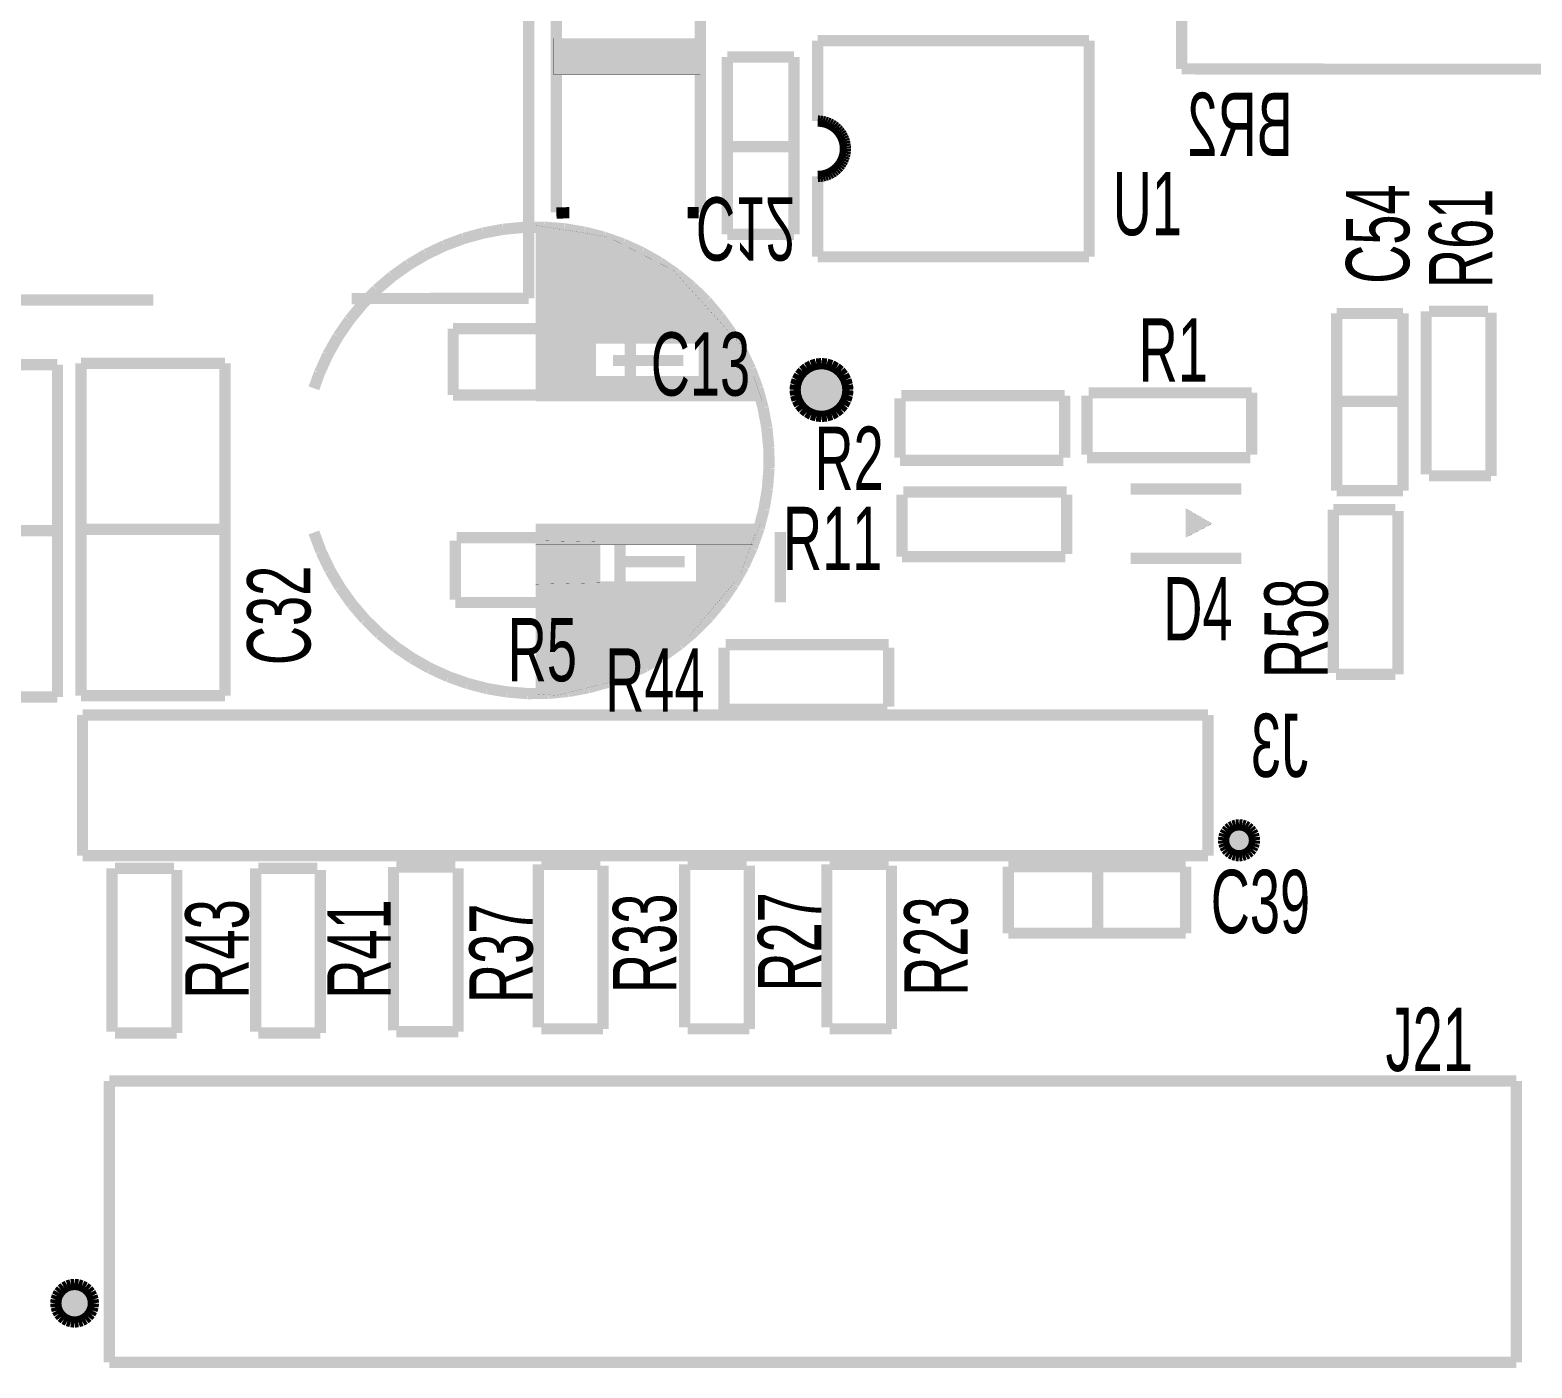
# Model space of a CAD drawing. Extents: x 0 to 105, y 0 to 80.
# Drawn here: x 36.8 to 63.91, y 36.22 to 60.37 of the extents above; entities that cross this region are included whole.
import ezdxf
from ezdxf.enums import TextEntityAlignment as Align

# ---------------------------------------------------------------- set-up
doc = ezdxf.new("R2010")
doc.units = 0
doc.layers.add('SILKSCREEN_BOTTOM', color=6, linetype='CONTINUOUS')
doc.layers.add('SILKSCREEN_TOP', color=4, linetype='CONTINUOUS')

msp = doc.modelspace()

# ---------------------------------------------------------------- linework, layer by layer
at = {"layer": 'SILKSCREEN_BOTTOM', "color": 6}
for points, const_width in [([(57.5862, 59.669), (57.5862, 79.269)], 0.2032), ([(73.7262, 59.659), (57.5862, 59.669)], 0.2), ([(44.625769, 56.609407), (44.281575, 56.480719)], 0.2032), ([(44.979868, 56.707608), (44.625769, 56.609407)], 0.2032), ([(45.341179, 56.774573), (44.979868, 56.707608)], 0.2032), ([(45.706952, 56.809793), (45.341179, 56.774573)], 0.2032), ([(46.074402, 56.813), (45.706952, 56.809793)], 0.2032), ([(45.9232, 54.7116), (45.9232, 56.8452)], 0.00127), ([(45.9232, 56.8452), (47.2186, 56.642)], 0.00127), ([(45.9232, 54.7116), (45.9232, 56.8452)], 0.00127), ([(45.9232, 56.8452), (47.2186, 56.642)], 0.00127), ([(45.9232, 54.7116), (45.9232, 56.8452)], 0.00127), ([(45.9232, 56.8452), (47.2186, 56.642)], 0.00127), ([(46.440733, 56.784169), (46.074402, 56.813)], 0.2032), ([(46.803158, 56.72352), (46.440733, 56.784169)], 0.2032), ([(47.158918, 56.631514), (46.803158, 56.72352)], 0.2032), ([(47.505305, 56.508852), (47.158918, 56.631514)], 0.2032), ([(43.949907, 56.322521), (43.633289, 56.136019)], 0.2032), ([(44.281575, 56.480719), (43.949907, 56.322521)], 0.2032), ([(47.2186, 56.642), (48.4124, 56.0324)], 0.00127), ([(47.2186, 56.642), (48.4124, 56.0324)], 0.00127), ([(47.2186, 56.642), (48.4124, 56.0324)], 0.00127), ([(47.839683, 56.356467), (47.505305, 56.508852)], 0.2032), ([(48.159507, 56.175519), (47.839683, 56.356467)], 0.2032), ([(43.633289, 56.136019), (43.334131, 55.922632)], 0.2032), ([(48.462344, 55.967385), (48.159507, 56.175519)], 0.2032), ([(43.334131, 55.922632), (43.054709, 55.683983)], 0.2032), ([(48.745889, 55.733649), (48.462344, 55.967385)], 0.2032), ([(48.4124, 56.0324), (49.6062, 54.7116)], 0.00127), ([(48.4124, 56.0324), (49.6062, 54.7116)], 0.00127), ([(48.4124, 56.0324), (49.6062, 54.7116)], 0.00127), ([(43.054709, 55.683983), (42.79715, 55.421889)], 0.2032), ([(49.007983, 55.47609), (48.745889, 55.733649)], 0.2032), ([(42.79715, 55.421889), (42.563414, 55.138344)], 0.2032), ([(49.246632, 55.196668), (49.007983, 55.47609)], 0.2032), ([(42.563414, 55.138344), (42.35528, 54.835507)], 0.2032), ([(49.460019, 54.89751), (49.246632, 55.196668)], 0.2032), ([(42.35528, 54.835507), (42.174332, 54.515683)], 0.2032), ([(48.8696, 54.0258), (48.8696, 54.8386)], 0.00127), ([(48.8696, 54.8386), (49.5046, 54.8386)], 0.00127), ([(48.8696, 54.0258), (48.8696, 54.8386)], 0.00127), ([(48.8696, 54.8386), (49.5046, 54.8386)], 0.00127), ([(48.8696, 54.0258), (48.8696, 54.8386)], 0.00127), ([(48.8696, 54.8386), (49.5046, 54.8386)], 0.00127), ([(49.646521, 54.580892), (49.460019, 54.89751)], 0.2032), ([(49.5046, 54.8386), (49.911, 54.0258)], 0.00127), ([(49.5046, 54.8386), (49.911, 54.0258)], 0.00127), ([(49.5046, 54.8386), (49.911, 54.0258)], 0.00127), ([(42.174332, 54.515683), (42.021947, 54.181305)], 0.2032), ([(45.9232, 53.6702), (45.9232, 54.7624)], 0.00127), ([(45.9232, 54.7624), (47.0154, 54.7624)], 0.00127), ([(45.9232, 53.6702), (45.9232, 54.7624)], 0.00127), ([(45.9232, 54.7624), (47.0154, 54.7624)], 0.00127), ([(45.9232, 53.6702), (45.9232, 54.7624)], 0.00127), ([(45.9232, 54.7624), (47.0154, 54.7624)], 0.00127), ([(49.6062, 54.7116), (45.9232, 54.7116)], 0.00127), ([(49.6062, 54.7116), (45.9232, 54.7116)], 0.00127), ([(49.6062, 54.7116), (45.9232, 54.7116)], 0.00127), ([(47.0154, 54.7624), (47.0154, 54.1274)], 0.00127), ([(47.0154, 54.7624), (47.0154, 53.6702)], 0.00127), ([(47.0154, 54.7624), (47.0154, 53.6702)], 0.00127), ([(48.5902, 54.4068), (47.3202, 54.4068)], 0.2032), ([(49.804719, 54.249224), (49.646521, 54.580892)], 0.2032), ([(42.021947, 54.181305), (41.921392, 53.90503)], 0.2032), ([(49.933407, 53.90503), (49.804719, 54.249224)], 0.2032), ([(47.0154, 54.1274), (49.8602, 54.1274)], 0.00127), ([(47.0154, 53.6702), (47.0154, 54.1274)], 0.00127), ([(47.0154, 54.1274), (49.8602, 54.1274)], 0.00127), ([(47.0154, 53.6702), (47.0154, 54.1274)], 0.00127), ([(47.0154, 54.1274), (49.8602, 54.1274)], 0.00127), ([(49.911, 54.0258), (48.8696, 54.0258)], 0.00127), ([(49.911, 54.0258), (48.8696, 54.0258)], 0.00127), ([(49.911, 54.0258), (48.8696, 54.0258)], 0.00127), ([(50.031608, 53.550931), (49.933407, 53.90503)], 0.2032), ([(49.8602, 54.1274), (50.0126, 53.6702)], 0.00127), ([(49.8602, 54.1274), (50.0126, 53.6702)], 0.00127), ([(49.8602, 54.1274), (50.0126, 53.6702)], 0.00127), ([(50.0126, 53.6702), (45.9232, 53.6702)], 0.00127), ([(47.0154, 53.6702), (45.9232, 53.6702)], 0.00127), ([(47.0154, 53.6702), (45.9232, 53.6702)], 0.00127), ([(50.0126, 53.6702), (47.0154, 53.6702)], 0.00127), ([(50.0126, 53.6702), (47.0154, 53.6702)], 0.00127), ([(50.098573, 53.18962), (50.031608, 53.550931)], 0.2032), ([(50.133793, 52.823847), (50.098573, 53.18962)], 0.2032), ([(50.137, 52.456397), (50.133793, 52.823847)], 0.2032), ([(50.108169, 52.090066), (50.137, 52.456397)], 0.2032), ([(50.04752, 51.727641), (50.108169, 52.090066)], 0.2032), ([(49.955514, 51.371881), (50.04752, 51.727641)], 0.2032), ([(41.921392, 51.301769), (42.05008, 50.957575)], 0.2032), ([(45.9232, 51.4604), (49.9872, 51.4604)], 0.00127), ([(45.9232, 51.0794), (45.9232, 51.4604)], 0.00127), ([(45.9232, 51.4604), (49.9872, 51.4604)], 0.00127), ([(45.9232, 51.0794), (45.9232, 51.4604)], 0.00127), ([(45.9232, 51.4604), (49.9872, 51.4604)], 0.00127), ([(45.9232, 51.0794), (45.9232, 51.4604)], 0.00127), ([(48.8188, 50.3428), (48.8188, 51.2826)], 0.00127), ([(48.8188, 51.2826), (49.8856, 51.2826)], 0.00127), ([(48.8188, 50.3428), (48.8188, 51.2826)], 0.00127), ([(48.8188, 51.2826), (49.8856, 51.2826)], 0.00127), ([(48.8188, 50.3428), (48.8188, 51.2826)], 0.00127), ([(48.8188, 51.2826), (49.8856, 51.2826)], 0.00127), ([(49.8856, 51.2826), (49.6316, 50.5714)], 0.00127), ([(49.8856, 51.2826), (49.6316, 50.5714)], 0.00127), ([(49.8856, 51.2826), (49.6316, 50.5714)], 0.00127), ([(49.832852, 51.025494), (49.955514, 51.371881)], 0.2032), ([(49.9872, 51.4604), (49.8348, 51.0794)], 0.00127), ([(49.9872, 51.4604), (49.8348, 51.0794)], 0.00127), ([(49.9872, 51.4604), (49.8348, 51.0794)], 0.00127), ([(50.3428, 50.038), (50.3428, 51.308)], 0.2032), ([(42.05008, 50.957575), (42.208278, 50.625907)], 0.2032), ([(45.9232, 50.3682), (45.9232, 51.1556)], 0.00127), ([(45.9232, 51.1556), (47.0916, 51.1302)], 0.00127), ([(45.9232, 50.3682), (45.9232, 51.1556)], 0.00127), ([(45.9232, 51.1556), (47.0916, 51.1302)], 0.00127), ([(45.9232, 50.3682), (45.9232, 51.1556)], 0.00127), ([(45.9232, 51.1556), (47.0916, 51.1302)], 0.00127), ([(49.8348, 51.0794), (45.9232, 51.0794)], 0.00127), ([(49.8348, 51.0794), (45.9232, 51.0794)], 0.00127), ([(49.8348, 51.0794), (45.9232, 51.0794)], 0.00127), ([(47.0916, 51.1302), (47.0916, 50.3936)], 0.00127), ([(47.0916, 51.1302), (47.0916, 50.3936)], 0.00127), ([(47.0916, 51.1302), (47.0916, 50.3936)], 0.00127), ([(49.680467, 50.691116), (49.832852, 51.025494)], 0.2032), ([(42.208278, 50.625907), (42.39478, 50.309289)], 0.2032), ([(48.6156, 50.7746), (47.3456, 50.7746)], 0.2032), ([(49.499519, 50.371292), (49.680467, 50.691116)], 0.2032), ([(49.291385, 50.068455), (49.499519, 50.371292)], 0.2032), ([(49.6316, 50.5714), (49.403, 50.3428)], 0.00127), ([(49.6316, 50.5714), (49.403, 50.3428)], 0.00127), ([(49.6316, 50.5714), (49.403, 50.3428)], 0.00127), ([(42.39478, 50.309289), (42.608167, 50.010131)], 0.2032), ([(45.9232, 48.387), (45.9232, 50.419)], 0.00127), ([(45.9232, 50.419), (49.53, 50.419)], 0.00127), ([(45.9232, 48.387), (45.9232, 50.419)], 0.00127), ([(45.9232, 50.419), (49.53, 50.419)], 0.00127), ([(45.9232, 48.387), (45.9232, 50.419)], 0.00127), ([(45.9232, 50.419), (49.53, 50.419)], 0.00127), ([(47.0916, 50.3936), (45.9232, 50.3682)], 0.00127), ([(47.0916, 50.3936), (45.9232, 50.3682)], 0.00127), ([(47.0916, 50.3936), (45.9232, 50.3682)], 0.00127), ([(49.53, 50.419), (48.6918, 49.4284)], 0.00127), ([(49.53, 50.419), (48.6918, 49.4284)], 0.00127), ([(49.53, 50.419), (48.6918, 49.4284)], 0.00127), ([(49.403, 50.3428), (48.8188, 50.3428)], 0.00127), ([(49.403, 50.3428), (48.8188, 50.3428)], 0.00127), ([(49.403, 50.3428), (48.8188, 50.3428)], 0.00127), ([(49.057649, 49.78491), (49.291385, 50.068455)], 0.2032), ([(42.608167, 50.010131), (42.846816, 49.730709)], 0.2032), ([(42.846816, 49.730709), (43.10891, 49.47315)], 0.2032), ([(48.520668, 49.284167), (48.80009, 49.522816)], 0.2032), ([(48.80009, 49.522816), (49.057649, 49.78491)], 0.2032), ([(43.10891, 49.47315), (43.392455, 49.239414)], 0.2032), ([(48.6918, 49.4284), (47.5488, 48.6664)], 0.00127), ([(48.6918, 49.4284), (47.5488, 48.6664)], 0.00127), ([(48.6918, 49.4284), (47.5488, 48.6664)], 0.00127), ([(48.22151, 49.07078), (48.520668, 49.284167)], 0.2032), ([(43.392455, 49.239414), (43.695292, 49.03128)], 0.2032), ([(43.695292, 49.03128), (44.015116, 48.850332)], 0.2032), ([(47.904892, 48.884278), (48.22151, 49.07078)], 0.2032), ([(44.015116, 48.850332), (44.349494, 48.697947)], 0.2032), ([(47.22903, 48.597392), (47.573224, 48.72608)], 0.2032), ([(47.573224, 48.72608), (47.904892, 48.884278)], 0.2032), ([(44.349494, 48.697947), (44.695881, 48.575285)], 0.2032), ([(44.695881, 48.575285), (45.051641, 48.483279)], 0.2032), ([(45.051641, 48.483279), (45.414066, 48.42263)], 0.2032), ([(47.5488, 48.6664), (46.3042, 48.3616)], 0.00127), ([(47.5488, 48.6664), (46.3042, 48.3616)], 0.00127), ([(47.5488, 48.6664), (46.3042, 48.3616)], 0.00127), ([(46.51362, 48.432226), (46.874931, 48.499191)], 0.2032), ([(46.874931, 48.499191), (47.22903, 48.597392)], 0.2032), ([(45.414066, 48.42263), (45.780397, 48.393799)], 0.2032), ([(45.780397, 48.393799), (46.147847, 48.397006)], 0.2032), ([(46.3042, 48.3616), (45.9232, 48.387)], 0.00127), ([(46.3042, 48.3616), (45.9232, 48.387)], 0.00127), ([(46.3042, 48.3616), (45.9232, 48.387)], 0.00127), ([(46.147847, 48.397006), (46.51362, 48.432226)], 0.2032), ([(37.7444, 48.006), (58.0644, 48.006)], 0.2032), ([(37.7444, 45.466), (37.7444, 48.006)], 0.2032), ([(58.0644, 48.006), (58.0644, 45.466)], 0.2032), ([(58.516279, 46.003531), (58.467974, 45.977712)], 0.2032), ([(58.516279, 46.003531), (58.467974, 45.977712)], 0.2032), ([(58.568692, 46.019431), (58.516279, 46.003531)], 0.2032), ([(58.568692, 46.019431), (58.516279, 46.003531)], 0.2032), ([(58.6232, 46.0248), (58.568692, 46.019431)], 0.2032), ([(58.6232, 46.0248), (58.568692, 46.019431)], 0.2032), ([(58.677708, 46.019431), (58.6232, 46.0248)], 0.2032), ([(58.677708, 46.019431), (58.6232, 46.0248)], 0.2032), ([(58.730121, 46.003531), (58.677708, 46.019431)], 0.2032), ([(58.730121, 46.003531), (58.677708, 46.019431)], 0.2032), ([(58.778426, 45.977712), (58.730121, 46.003531)], 0.2032), ([(58.778426, 45.977712), (58.730121, 46.003531)], 0.2032), ([(58.349169, 45.799908), (58.3438, 45.7454)], 0.2032), ([(58.349169, 45.799908), (58.3438, 45.7454)], 0.2032), ([(58.3438, 45.7454), (58.349169, 45.690892)], 0.2032), ([(58.3438, 45.7454), (58.349169, 45.690892)], 0.2032), ([(58.365069, 45.852321), (58.349169, 45.799908)], 0.2032), ([(58.365069, 45.852321), (58.349169, 45.799908)], 0.2032), ([(58.390888, 45.900626), (58.365069, 45.852321)], 0.2032), ([(58.390888, 45.900626), (58.365069, 45.852321)], 0.2032), ([(58.425634, 45.942966), (58.390888, 45.900626)], 0.2032), ([(58.425634, 45.942966), (58.390888, 45.900626)], 0.2032), ([(58.467974, 45.977712), (58.425634, 45.942966)], 0.2032), ([(58.467974, 45.977712), (58.425634, 45.942966)], 0.2032), ([(58.820766, 45.942966), (58.778426, 45.977712)], 0.2032), ([(58.820766, 45.942966), (58.778426, 45.977712)], 0.2032), ([(58.855512, 45.900626), (58.820766, 45.942966)], 0.2032), ([(58.855512, 45.900626), (58.820766, 45.942966)], 0.2032), ([(58.881331, 45.852321), (58.855512, 45.900626)], 0.2032), ([(58.881331, 45.852321), (58.855512, 45.900626)], 0.2032), ([(58.897231, 45.799908), (58.881331, 45.852321)], 0.2032), ([(58.897231, 45.799908), (58.881331, 45.852321)], 0.2032), ([(58.9026, 45.7454), (58.897231, 45.799908)], 0.2032), ([(58.9026, 45.7454), (58.897231, 45.799908)], 0.2032), ([(58.897231, 45.690892), (58.9026, 45.7454)], 0.2032), ([(58.897231, 45.690892), (58.9026, 45.7454)], 0.2032), ([(58.9026, 45.7454), (58.9026, 45.7454)], 0.2032), ([(58.0644, 45.466), (37.7444, 45.466)], 0.2032), ([(58.349169, 45.690892), (58.365069, 45.638479)], 0.2032), ([(58.349169, 45.690892), (58.365069, 45.638479)], 0.2032), ([(58.365069, 45.638479), (58.390888, 45.590174)], 0.2032), ([(58.365069, 45.638479), (58.390888, 45.590174)], 0.2032), ([(58.390888, 45.590174), (58.425634, 45.547834)], 0.2032), ([(58.390888, 45.590174), (58.425634, 45.547834)], 0.2032), ([(58.425634, 45.547834), (58.467974, 45.513088)], 0.2032), ([(58.425634, 45.547834), (58.467974, 45.513088)], 0.2032), ([(58.467974, 45.513088), (58.516279, 45.487269)], 0.2032), ([(58.467974, 45.513088), (58.516279, 45.487269)], 0.2032), ([(58.516279, 45.487269), (58.568692, 45.471369)], 0.2032), ([(58.516279, 45.487269), (58.568692, 45.471369)], 0.2032), ([(58.568692, 45.471369), (58.6232, 45.466)], 0.2032), ([(58.568692, 45.471369), (58.6232, 45.466)], 0.2032), ([(58.6232, 45.466), (58.677708, 45.471369)], 0.2032), ([(58.6232, 45.466), (58.677708, 45.471369)], 0.2032), ([(58.677708, 45.471369), (58.730121, 45.487269)], 0.2032), ([(58.677708, 45.471369), (58.730121, 45.487269)], 0.2032), ([(58.730121, 45.487269), (58.778426, 45.513088)], 0.2032), ([(58.730121, 45.487269), (58.778426, 45.513088)], 0.2032), ([(58.778426, 45.513088), (58.820766, 45.547834)], 0.2032), ([(58.778426, 45.513088), (58.820766, 45.547834)], 0.2032), ([(58.820766, 45.547834), (58.855512, 45.590174)], 0.2032), ([(58.820766, 45.547834), (58.855512, 45.590174)], 0.2032), ([(58.855512, 45.590174), (58.881331, 45.638479)], 0.2032), ([(58.855512, 45.590174), (58.881331, 45.638479)], 0.2032), ([(58.881331, 45.638479), (58.897231, 45.690892)], 0.2032), ([(58.881331, 45.638479), (58.897231, 45.690892)], 0.2032)]:
    msp.add_lwpolyline(points, dxfattribs=dict(at, const_width=const_width))
for points in [[(47.2186, 56.642), (45.9232, 54.7116), (45.9232, 56.8452)], [(47.2186, 56.642), (48.4124, 56.0324), (45.9232, 54.7116), (49.6062, 54.7116)], [(48.8696, 54.0258), (48.8696, 54.8386), (49.911, 54.0258), (49.5046, 54.8386)], [(47.0154, 53.6702), (45.9232, 53.6702), (47.0154, 54.7624), (45.9232, 54.7624)], [(47.0154, 53.6702), (47.0154, 54.1274), (50.0126, 53.6702), (49.8602, 54.1274)], [(45.9232, 51.4604), (49.9872, 51.4604), (45.9232, 51.0794), (49.8348, 51.0794)], [(48.8188, 50.3428), (48.8188, 51.2826), (49.6316, 50.5714), (49.8856, 51.2826)], [(45.9232, 50.3682), (45.9232, 51.1556), (47.0916, 50.3936), (47.0916, 51.1302)], [(48.8188, 50.3428), (49.6316, 50.5714), (49.403, 50.3428)], [(45.9232, 48.387), (45.9232, 50.419), (48.6918, 49.4284), (49.53, 50.419)], [(45.9232, 48.387), (48.6918, 49.4284), (46.3042, 48.3616), (47.5488, 48.6664)], [(58.9026, 45.7454), (58.390888, 45.900624), (58.349168, 45.799908), (58.365068, 45.85232)], [(58.9026, 45.7454), (58.467976, 45.977712), (58.390888, 45.900624), (58.425632, 45.942968)], [(58.9026, 45.7454), (58.568692, 46.019432), (58.467976, 45.977712), (58.51628, 46.003532)], [(58.9026, 45.7454), (58.677708, 46.019432), (58.568692, 46.019432), (58.6232, 46.0248)], [(58.9026, 45.7454), (58.778424, 45.977712), (58.677708, 46.019432), (58.73012, 46.003532)], [(58.9026, 45.7454), (58.855512, 45.900624), (58.778424, 45.977712), (58.820768, 45.942968)], [(58.9026, 45.7454), (58.897232, 45.799908), (58.855512, 45.900624), (58.881332, 45.85232)], [(58.9026, 45.7454), (58.349168, 45.799908), (58.349168, 45.690892), (58.3438, 45.7454)], [(58.9026, 45.7454), (58.349168, 45.690892), (58.390888, 45.590176), (58.365068, 45.63848)], [(58.9026, 45.7454), (58.390888, 45.590176), (58.467976, 45.513088), (58.425632, 45.547832)], [(58.9026, 45.7454), (58.467976, 45.513088), (58.568692, 45.471368), (58.51628, 45.487268)], [(58.9026, 45.7454), (58.568692, 45.471368), (58.677708, 45.471368), (58.6232, 45.466)], [(58.9026, 45.7454), (58.677708, 45.471368), (58.778424, 45.513088), (58.73012, 45.487268)], [(58.9026, 45.7454), (58.778424, 45.513088), (58.855512, 45.590176), (58.820768, 45.547832)], [(58.9026, 45.7454), (58.855512, 45.590176), (58.897232, 45.690892), (58.881332, 45.63848)], [(58.9026, 45.7454), (58.897232, 45.690892), (58.9026, 45.7454)]]:
    msp.add_solid(points, dxfattribs=at)
at = {"layer": 'SILKSCREEN_TOP', "color": 4}
for points, const_width in [([(45.7966, 55.5282), (45.7966, 65.5282)], 0.2032), ([(46.2996, 61.3994), (46.2996, 57.0794)], 0.2032), ([(48.8996, 57.0794), (48.8996, 61.3994)], 0.2032), ([(46.252773, 60.2235), (46.252765, 60.2234)], 0.00127), ([(46.252773, 60.2235), (46.252765, 60.2234)], 0.00127), ([(46.252765, 60.2234), (46.252765, 59.563)], 0.00127), ([(46.252765, 60.2234), (46.252765, 59.563)], 0.00127), ([(46.252797, 60.223597), (46.252773, 60.2235)], 0.00127), ([(46.252797, 60.223597), (46.252773, 60.2235)], 0.00127), ([(46.252835, 60.223689), (46.252797, 60.223597)], 0.00127), ([(46.252835, 60.223689), (46.252797, 60.223597)], 0.00127), ([(46.252887, 60.223774), (46.252835, 60.223689)], 0.00127), ([(46.252887, 60.223774), (46.252835, 60.223689)], 0.00127), ([(46.252951, 60.22385), (46.252887, 60.223774)], 0.00127), ([(46.252951, 60.22385), (46.252887, 60.223774)], 0.00127), ([(46.253027, 60.223914), (46.252951, 60.22385)], 0.00127), ([(46.253027, 60.223914), (46.252951, 60.22385)], 0.00127), ([(46.253112, 60.223966), (46.253027, 60.223914)], 0.00127), ([(46.253112, 60.223966), (46.253027, 60.223914)], 0.00127), ([(46.253204, 60.224004), (46.253112, 60.223966)], 0.00127), ([(46.253204, 60.224004), (46.253112, 60.223966)], 0.00127), ([(46.253301, 60.224028), (46.253204, 60.224004)], 0.00127), ([(46.253301, 60.224028), (46.253204, 60.224004)], 0.00127), ([(46.2534, 60.224035), (46.253301, 60.224028)], 0.00127), ([(46.2534, 60.224035), (46.253301, 60.224028)], 0.00127), ([(48.895, 60.224035), (46.2534, 60.224035)], 0.00127), ([(48.895, 60.224035), (46.2534, 60.224035)], 0.00127), ([(48.895099, 60.224027), (48.895, 60.224035)], 0.00127), ([(48.895099, 60.224027), (48.895, 60.224035)], 0.00127), ([(48.895196, 60.224003), (48.895099, 60.224027)], 0.00127), ([(48.895196, 60.224003), (48.895099, 60.224027)], 0.00127), ([(48.895288, 60.223965), (48.895196, 60.224003)], 0.00127), ([(48.895288, 60.223965), (48.895196, 60.224003)], 0.00127), ([(48.895373, 60.223913), (48.895288, 60.223965)], 0.00127), ([(48.895373, 60.223913), (48.895288, 60.223965)], 0.00127), ([(48.895449, 60.223849), (48.895373, 60.223913)], 0.00127), ([(48.895449, 60.223849), (48.895373, 60.223913)], 0.00127), ([(48.895513, 60.223773), (48.895449, 60.223849)], 0.00127), ([(48.895513, 60.223773), (48.895449, 60.223849)], 0.00127), ([(48.895565, 60.223688), (48.895513, 60.223773)], 0.00127), ([(48.895565, 60.223688), (48.895513, 60.223773)], 0.00127), ([(48.895603, 60.223596), (48.895565, 60.223688)], 0.00127), ([(48.895603, 60.223596), (48.895565, 60.223688)], 0.00127), ([(48.895627, 60.223499), (48.895603, 60.223596)], 0.00127), ([(48.895627, 60.223499), (48.895603, 60.223596)], 0.00127), ([(48.895635, 60.2234), (48.895627, 60.223499)], 0.00127), ([(48.895635, 60.2234), (48.895627, 60.223499)], 0.00127), ([(48.895635, 59.563), (48.895635, 60.2234)], 0.00127), ([(48.895635, 59.563), (48.895635, 60.2234)], 0.00127), ([(55.917, 60.1782), (51.017, 60.1782)], 0.2032), ([(51.017, 60.1782), (51.017, 58.7282)], 0.2032), ([(55.917, 56.2782), (55.917, 60.1782)], 0.2032), ([(49.3872, 59.8828), (49.3872, 56.6828)], 0.2032), ([(50.5872, 59.8828), (49.3872, 59.8828)], 0.2032), ([(50.5872, 56.6828), (50.5872, 59.8828)], 0.2032), ([(46.252765, 59.563), (46.252773, 59.562901)], 0.00127), ([(46.252765, 59.563), (46.252773, 59.562901)], 0.00127), ([(46.252773, 59.562901), (46.252797, 59.562804)], 0.00127), ([(46.252773, 59.562901), (46.252797, 59.562804)], 0.00127), ([(46.252797, 59.562804), (46.252835, 59.562712)], 0.00127), ([(46.252797, 59.562804), (46.252835, 59.562712)], 0.00127), ([(46.252835, 59.562712), (46.252887, 59.562627)], 0.00127), ([(46.252835, 59.562712), (46.252887, 59.562627)], 0.00127), ([(46.252887, 59.562627), (46.252951, 59.562551)], 0.00127), ([(46.252887, 59.562627), (46.252951, 59.562551)], 0.00127), ([(46.252951, 59.562551), (46.253027, 59.562487)], 0.00127), ([(46.252951, 59.562551), (46.253027, 59.562487)], 0.00127), ([(46.253027, 59.562487), (46.253112, 59.562435)], 0.00127), ([(46.253027, 59.562487), (46.253112, 59.562435)], 0.00127), ([(46.253112, 59.562435), (46.253204, 59.562397)], 0.00127), ([(46.253112, 59.562435), (46.253204, 59.562397)], 0.00127), ([(46.253204, 59.562397), (46.253301, 59.562373)], 0.00127), ([(46.253204, 59.562397), (46.253301, 59.562373)], 0.00127), ([(46.253301, 59.562373), (46.2534, 59.562365)], 0.00127), ([(46.253301, 59.562373), (46.2534, 59.562365)], 0.00127), ([(46.2534, 59.562365), (48.895, 59.562365)], 0.00127), ([(46.2534, 59.562365), (48.895, 59.562365)], 0.00127), ([(48.895, 59.562365), (48.895099, 59.562372)], 0.00127), ([(48.895, 59.562365), (48.895099, 59.562372)], 0.00127), ([(48.895099, 59.562372), (48.895196, 59.562396)], 0.00127), ([(48.895099, 59.562372), (48.895196, 59.562396)], 0.00127), ([(48.895196, 59.562396), (48.895288, 59.562434)], 0.00127), ([(48.895196, 59.562396), (48.895288, 59.562434)], 0.00127), ([(48.895288, 59.562434), (48.895373, 59.562486)], 0.00127), ([(48.895288, 59.562434), (48.895373, 59.562486)], 0.00127), ([(48.895373, 59.562486), (48.895449, 59.56255)], 0.00127), ([(48.895373, 59.562486), (48.895449, 59.56255)], 0.00127), ([(48.895449, 59.56255), (48.895513, 59.562626)], 0.00127), ([(48.895449, 59.56255), (48.895513, 59.562626)], 0.00127), ([(48.895513, 59.562626), (48.895565, 59.562711)], 0.00127), ([(48.895513, 59.562626), (48.895565, 59.562711)], 0.00127), ([(48.895565, 59.562711), (48.895603, 59.562803)], 0.00127), ([(48.895565, 59.562711), (48.895603, 59.562803)], 0.00127), ([(48.895603, 59.562803), (48.895627, 59.5629)], 0.00127), ([(48.895603, 59.562803), (48.895627, 59.5629)], 0.00127), ([(48.895627, 59.5629), (48.895635, 59.563)], 0.00127), ([(48.895627, 59.5629), (48.895635, 59.563)], 0.00127), ([(51.060577, 58.726297), (51.017, 58.7282)], 0.2032), ([(51.017, 58.7282), (51.017, 58.7282)], 0.2032), ([(51.103824, 58.720603), (51.060577, 58.726297)], 0.2032), ([(51.146409, 58.711162), (51.103824, 58.720603)], 0.2032), ([(51.18801, 58.698046), (51.146409, 58.711162)], 0.2032), ([(51.228309, 58.681353), (51.18801, 58.698046)], 0.2032), ([(51.267, 58.661212), (51.228309, 58.681353)], 0.2032), ([(51.303788, 58.637776), (51.267, 58.661212)], 0.2032), ([(51.338393, 58.611222), (51.303788, 58.637776)], 0.2032), ([(51.370553, 58.581753), (51.338393, 58.611222)], 0.2032), ([(51.400022, 58.549593), (51.370553, 58.581753)], 0.2032), ([(51.426576, 58.514988), (51.400022, 58.549593)], 0.2032), ([(51.450012, 58.4782), (51.426576, 58.514988)], 0.2032), ([(51.470153, 58.439509), (51.450012, 58.4782)], 0.2032), ([(50.5714, 58.2676), (49.403, 58.2676)], 0.2032), ([(51.486846, 58.39921), (51.470153, 58.439509)], 0.2032), ([(51.499962, 58.357609), (51.486846, 58.39921)], 0.2032), ([(51.509403, 58.315024), (51.499962, 58.357609)], 0.2032), ([(51.515097, 58.271777), (51.509403, 58.315024)], 0.2032), ([(51.517, 58.2282), (51.515097, 58.271777)], 0.2032), ([(51.515097, 58.184622), (51.517, 58.2282)], 0.2032), ([(51.400022, 57.906806), (51.426576, 57.941411)], 0.2032), ([(51.426576, 57.941411), (51.450012, 57.9782)], 0.2032), ([(51.450012, 57.9782), (51.470153, 58.01689)], 0.2032), ([(51.470153, 58.01689), (51.486846, 58.057189)], 0.2032), ([(51.486846, 58.057189), (51.499962, 58.09879)], 0.2032), ([(51.499962, 58.09879), (51.509403, 58.141375)], 0.2032), ([(51.509403, 58.141375), (51.515097, 58.184622)], 0.2032), ([(51.017, 57.7282), (51.060577, 57.730102)], 0.2032), ([(51.017, 57.7282), (51.017, 56.2782)], 0.2032), ([(51.060577, 57.730102), (51.103824, 57.735796)], 0.2032), ([(51.103824, 57.735796), (51.146409, 57.745237)], 0.2032), ([(51.146409, 57.745237), (51.18801, 57.758353)], 0.2032), ([(51.18801, 57.758353), (51.228309, 57.775046)], 0.2032), ([(51.228309, 57.775046), (51.267, 57.795187)], 0.2032), ([(51.267, 57.795187), (51.303788, 57.818623)], 0.2032), ([(51.303788, 57.818623), (51.338393, 57.845177)], 0.2032), ([(51.338393, 57.845177), (51.370553, 57.874646)], 0.2032), ([(51.370553, 57.874646), (51.400022, 57.906806)], 0.2032), ([(46.2996, 57.0682), (46.5328, 57.0738)], 0.2032), ([(48.6664, 57.0738), (48.8696, 57.0738)], 0.2032), ([(49.3872, 56.6828), (50.5872, 56.6828)], 0.2032), ([(51.017, 56.2782), (55.917, 56.2782)], 0.2032), ([(35.8304, 55.4952), (39.0228, 55.499)], 0.2032), ([(42.6042, 55.5244), (45.7966, 55.5282)], 0.2032), ([(60.3854, 55.255), (60.3854, 52.055)], 0.2032), ([(61.5854, 55.255), (60.3854, 55.255)], 0.2032), ([(61.5854, 52.055), (61.5854, 55.255)], 0.2032), ([(62.0014, 55.2958), (62.0014, 52.3494)], 0.2032), ([(63.119, 55.2958), (62.0522, 55.2958)], 0.2032), ([(63.1698, 52.324), (63.1698, 55.2704)], 0.2032), ([(47.635, 54.9814), (44.435, 54.9814)], 0.2032), ([(44.435, 54.9814), (44.435, 53.7814)], 0.2032), ([(46.0502, 54.9656), (46.0502, 53.7972)], 0.2032), ([(47.635, 53.7814), (47.635, 54.9814)], 0.2032), ([(37.2918, 54.3308), (34.6918, 54.3308)], 0.2032), ([(37.2918, 48.3308), (37.2918, 54.3308)], 0.2032), ([(40.3144, 54.3562), (37.7144, 54.3562)], 0.2032), ([(37.7144, 54.3562), (37.7144, 48.3562)], 0.2032), ([(40.3144, 48.3562), (40.3144, 54.3562)], 0.2032), ([(50.689122, 54.138184), (50.64508, 54.055786)], 0.2032), ([(50.689122, 54.138184), (50.64508, 54.055786)], 0.2032), ([(50.748393, 54.210407), (50.689122, 54.138184)], 0.2032), ([(50.748393, 54.210407), (50.689122, 54.138184)], 0.2032), ([(50.820616, 54.269678), (50.748393, 54.210407)], 0.2032), ([(50.820616, 54.269678), (50.748393, 54.210407)], 0.2032), ([(50.903014, 54.31372), (50.820616, 54.269678)], 0.2032), ([(50.903014, 54.31372), (50.820616, 54.269678)], 0.2032), ([(50.99242, 54.340842), (50.903014, 54.31372)], 0.2032), ([(50.99242, 54.340842), (50.903014, 54.31372)], 0.2032), ([(51.0854, 54.35), (50.99242, 54.340842)], 0.2032), ([(51.0854, 54.35), (50.99242, 54.340842)], 0.2032), ([(51.17838, 54.340842), (51.0854, 54.35)], 0.2032), ([(51.17838, 54.340842), (51.0854, 54.35)], 0.2032), ([(51.267786, 54.31372), (51.17838, 54.340842)], 0.2032), ([(51.267786, 54.31372), (51.17838, 54.340842)], 0.2032), ([(51.350184, 54.269678), (51.267786, 54.31372)], 0.2032), ([(51.350184, 54.269678), (51.267786, 54.31372)], 0.2032), ([(51.422407, 54.210407), (51.350184, 54.269678)], 0.2032), ([(51.422407, 54.210407), (51.350184, 54.269678)], 0.2032), ([(51.481678, 54.138184), (51.422407, 54.210407)], 0.2032), ([(51.481678, 54.138184), (51.422407, 54.210407)], 0.2032), ([(51.52572, 54.055786), (51.481678, 54.138184)], 0.2032), ([(51.52572, 54.055786), (51.481678, 54.138184)], 0.2032), ([(50.617958, 53.96638), (50.6088, 53.8734)], 0.2032), ([(50.617958, 53.96638), (50.6088, 53.8734)], 0.2032), ([(50.6088, 53.8734), (50.617958, 53.78042)], 0.2032), ([(50.6088, 53.8734), (50.617958, 53.78042)], 0.2032), ([(50.64508, 54.055786), (50.617958, 53.96638)], 0.2032), ([(50.64508, 54.055786), (50.617958, 53.96638)], 0.2032), ([(51.552842, 53.96638), (51.52572, 54.055786)], 0.2032), ([(51.552842, 53.96638), (51.52572, 54.055786)], 0.2032), ([(51.562, 53.8734), (51.552842, 53.96638)], 0.2032), ([(51.562, 53.8734), (51.552842, 53.96638)], 0.2032), ([(51.552842, 53.78042), (51.562, 53.8734)], 0.2032), ([(51.552842, 53.78042), (51.562, 53.8734)], 0.2032), ([(51.562, 53.8734), (51.562, 53.8734)], 0.2032), ([(44.435, 53.7814), (47.635, 53.7814)], 0.2032), ([(50.617958, 53.78042), (50.64508, 53.691014)], 0.2032), ([(50.617958, 53.78042), (50.64508, 53.691014)], 0.2032), ([(50.64508, 53.691014), (50.689122, 53.608616)], 0.2032), ([(50.64508, 53.691014), (50.689122, 53.608616)], 0.2032), ([(50.689122, 53.608616), (50.748393, 53.536393)], 0.2032), ([(50.689122, 53.608616), (50.748393, 53.536393)], 0.2032), ([(51.422407, 53.536393), (51.481678, 53.608616)], 0.2032), ([(51.422407, 53.536393), (51.481678, 53.608616)], 0.2032), ([(51.481678, 53.608616), (51.52572, 53.691014)], 0.2032), ([(51.481678, 53.608616), (51.52572, 53.691014)], 0.2032), ([(51.52572, 53.691014), (51.552842, 53.78042)], 0.2032), ([(51.52572, 53.691014), (51.552842, 53.78042)], 0.2032), ([(52.5018, 53.721), (52.5018, 52.6542)], 0.2032), ([(55.4736, 53.7718), (52.5272, 53.7718)], 0.2032), ([(55.4736, 52.6542), (55.4736, 53.7718)], 0.2032), ([(55.88, 53.7718), (55.88, 52.705)], 0.2032), ([(58.8518, 53.8226), (55.9054, 53.8226)], 0.2032), ([(58.8518, 52.705), (58.8518, 53.8226)], 0.2032), ([(60.4012, 53.6702), (61.5696, 53.6702)], 0.2032), ([(50.748393, 53.536393), (50.820616, 53.477122)], 0.2032), ([(50.748393, 53.536393), (50.820616, 53.477122)], 0.2032), ([(50.820616, 53.477122), (50.903014, 53.43308)], 0.2032), ([(50.820616, 53.477122), (50.903014, 53.43308)], 0.2032), ([(50.903014, 53.43308), (50.99242, 53.405958)], 0.2032), ([(50.903014, 53.43308), (50.99242, 53.405958)], 0.2032), ([(50.99242, 53.405958), (51.0854, 53.3968)], 0.2032), ([(50.99242, 53.405958), (51.0854, 53.3968)], 0.2032), ([(51.0854, 53.3968), (51.17838, 53.405958)], 0.2032), ([(51.0854, 53.3968), (51.17838, 53.405958)], 0.2032), ([(51.17838, 53.405958), (51.267786, 53.43308)], 0.2032), ([(51.17838, 53.405958), (51.267786, 53.43308)], 0.2032), ([(51.267786, 53.43308), (51.350184, 53.477122)], 0.2032), ([(51.267786, 53.43308), (51.350184, 53.477122)], 0.2032), ([(51.350184, 53.477122), (51.422407, 53.536393)], 0.2032), ([(51.350184, 53.477122), (51.422407, 53.536393)], 0.2032), ([(52.5018, 52.6034), (55.4482, 52.6034)], 0.2032), ([(55.88, 52.6542), (58.8264, 52.6542)], 0.2032), ([(62.0522, 52.324), (63.1698, 52.324)], 0.2032), ([(52.5382, 51.9828), (52.5382, 50.8652)], 0.2032), ([(55.51, 52.0336), (52.5636, 52.0336)], 0.2032), ([(55.51, 50.916), (55.51, 51.9828)], 0.2032), ([(58.6646, 52.0854), (56.6646, 52.0854)], 0.2032), ([(60.3854, 52.055), (61.5854, 52.055)], 0.2032), ([(60.325, 51.7144), (60.325, 48.768)], 0.2032), ([(61.4426, 51.7144), (60.325, 51.7144)], 0.2032), ([(61.4934, 48.7426), (61.4934, 51.689)], 0.2032), ([(57.658, 51.7398), (58.1406, 51.4604)], 0.001), ([(57.658, 51.2064), (57.658, 51.7398)], 0.001), ([(57.658, 51.7398), (58.1406, 51.4604)], 0.001), ([(57.658, 51.2064), (57.658, 51.7398)], 0.001), ([(57.658, 51.7398), (58.1406, 51.4604)], 0.001), ([(57.658, 51.2064), (57.658, 51.7398)], 0.001), ([(34.7726, 51.3334), (37.2872, 51.3334)], 0.2032), ([(37.7952, 51.3588), (40.3098, 51.3588)], 0.2032), ([(44.4754, 51.1556), (44.4754, 50.0888)], 0.2032), ([(47.4472, 51.2064), (44.5008, 51.2064)], 0.2032), ([(47.4472, 50.0888), (47.4472, 51.2064)], 0.2032), ([(58.1406, 51.4604), (57.658, 51.2064)], 0.001), ([(58.1406, 51.4604), (57.658, 51.2064)], 0.001), ([(58.1406, 51.4604), (57.658, 51.2064)], 0.001), ([(52.5382, 50.8652), (55.4846, 50.8652)], 0.2032), ([(56.6646, 50.8354), (58.6646, 50.8354)], 0.2032), ([(44.4754, 50.038), (47.4218, 50.038)], 0.2032), ([(52.2986, 49.276), (49.3522, 49.276)], 0.2032), ([(49.3268, 49.2252), (49.3268, 48.1076)], 0.2032), ([(52.2986, 48.1584), (52.2986, 49.2252)], 0.2032), ([(60.3758, 48.7426), (61.4426, 48.7426)], 0.2032), ([(34.6918, 48.3308), (37.2918, 48.3308)], 0.2032), ([(37.7144, 48.3562), (40.3144, 48.3562)], 0.2032), ([(49.3268, 48.1076), (52.2732, 48.1076)], 0.2032), ([(38.2778, 45.2374), (38.2778, 42.291)], 0.2032), ([(39.3954, 45.2374), (38.3286, 45.2374)], 0.2032), ([(39.4462, 42.2656), (39.4462, 45.212)], 0.2032), ([(40.8686, 45.2374), (40.8686, 42.291)], 0.2032), ([(41.9862, 45.2374), (40.9194, 45.2374)], 0.2032), ([(42.037, 42.2656), (42.037, 45.212)], 0.2032), ([(43.3578, 45.2628), (43.3578, 42.3164)], 0.2032), ([(44.4754, 45.2628), (43.4086, 45.2628)], 0.2032), ([(44.5262, 42.291), (44.5262, 45.2374)], 0.2032), ([(45.974, 45.3136), (45.974, 42.3672)], 0.2032), ([(47.0916, 45.3136), (46.0248, 45.3136)], 0.2032), ([(47.1424, 42.3418), (47.1424, 45.2882)], 0.2032), ([(48.6156, 45.3136), (48.6156, 42.3672)], 0.2032), ([(49.7332, 45.3136), (48.6664, 45.3136)], 0.2032), ([(49.784, 42.3418), (49.784, 45.2882)], 0.2032), ([(51.181, 45.3136), (51.181, 42.3672)], 0.2032), ([(52.2986, 45.3136), (51.2318, 45.3136)], 0.2032), ([(52.3494, 42.3418), (52.3494, 45.2882)], 0.2032), ([(57.6578, 45.2684), (54.4578, 45.2684)], 0.2032), ([(54.4578, 45.2684), (54.4578, 44.0684)], 0.2032), ([(56.073, 45.2526), (56.073, 44.0842)], 0.2032), ([(57.6578, 44.0684), (57.6578, 45.2684)], 0.2032), ([(54.4578, 44.0684), (57.6578, 44.0684)], 0.2032), ([(38.3286, 42.2656), (39.4462, 42.2656)], 0.2032), ([(40.9194, 42.2656), (42.037, 42.2656)], 0.2032), ([(43.4086, 42.291), (44.5262, 42.291)], 0.2032), ([(46.0248, 42.3418), (47.1424, 42.3418)], 0.2032), ([(48.6664, 42.3418), (49.784, 42.3418)], 0.2032), ([(51.2318, 42.3418), (52.3494, 42.3418)], 0.2032), ([(63.627, 41.402), (38.227, 41.402)], 0.2032), ([(38.227, 41.402), (38.227, 36.322)], 0.2032), ([(63.627, 36.322), (63.627, 41.402)], 0.2032), ([(37.361267, 37.628933), (37.319033, 37.577471)], 0.2032), ([(37.361267, 37.628933), (37.319033, 37.577471)], 0.2032), ([(37.412729, 37.671167), (37.361267, 37.628933)], 0.2032), ([(37.412729, 37.671167), (37.361267, 37.628933)], 0.2032), ([(37.471441, 37.702549), (37.412729, 37.671167)], 0.2032), ([(37.471441, 37.702549), (37.412729, 37.671167)], 0.2032), ([(37.535148, 37.721874), (37.471441, 37.702549)], 0.2032), ([(37.535148, 37.721874), (37.471441, 37.702549)], 0.2032), ([(37.6014, 37.7284), (37.535148, 37.721874)], 0.2032), ([(37.6014, 37.7284), (37.535148, 37.721874)], 0.2032), ([(37.667652, 37.721874), (37.6014, 37.7284)], 0.2032), ([(37.667652, 37.721874), (37.6014, 37.7284)], 0.2032), ([(37.731359, 37.702549), (37.667652, 37.721874)], 0.2032), ([(37.731359, 37.702549), (37.667652, 37.721874)], 0.2032), ([(37.790071, 37.671167), (37.731359, 37.702549)], 0.2032), ([(37.790071, 37.671167), (37.731359, 37.702549)], 0.2032), ([(37.841533, 37.628933), (37.790071, 37.671167)], 0.2032), ([(37.841533, 37.628933), (37.790071, 37.671167)], 0.2032), ([(37.883767, 37.577471), (37.841533, 37.628933)], 0.2032), ([(37.883767, 37.577471), (37.841533, 37.628933)], 0.2032), ([(37.268326, 37.455052), (37.2618, 37.3888)], 0.2032), ([(37.268326, 37.455052), (37.2618, 37.3888)], 0.2032), ([(37.2618, 37.3888), (37.268326, 37.322548)], 0.2032), ([(37.2618, 37.3888), (37.268326, 37.322548)], 0.2032), ([(37.287651, 37.518759), (37.268326, 37.455052)], 0.2032), ([(37.287651, 37.518759), (37.268326, 37.455052)], 0.2032), ([(37.268326, 37.322548), (37.287651, 37.258841)], 0.2032), ([(37.268326, 37.322548), (37.287651, 37.258841)], 0.2032), ([(37.319033, 37.577471), (37.287651, 37.518759)], 0.2032), ([(37.319033, 37.577471), (37.287651, 37.518759)], 0.2032), ([(37.915149, 37.518759), (37.883767, 37.577471)], 0.2032), ([(37.915149, 37.518759), (37.883767, 37.577471)], 0.2032), ([(37.934474, 37.455052), (37.915149, 37.518759)], 0.2032), ([(37.934474, 37.455052), (37.915149, 37.518759)], 0.2032), ([(37.915149, 37.258841), (37.934474, 37.322548)], 0.2032), ([(37.915149, 37.258841), (37.934474, 37.322548)], 0.2032), ([(37.941, 37.3888), (37.934474, 37.455052)], 0.2032), ([(37.941, 37.3888), (37.934474, 37.455052)], 0.2032), ([(37.934474, 37.322548), (37.941, 37.3888)], 0.2032), ([(37.934474, 37.322548), (37.941, 37.3888)], 0.2032), ([(37.941, 37.3888), (37.941, 37.3888)], 0.2032), ([(37.287651, 37.258841), (37.319033, 37.200129)], 0.2032), ([(37.287651, 37.258841), (37.319033, 37.200129)], 0.2032), ([(37.319033, 37.200129), (37.361267, 37.148667)], 0.2032), ([(37.319033, 37.200129), (37.361267, 37.148667)], 0.2032), ([(37.361267, 37.148667), (37.412729, 37.106433)], 0.2032), ([(37.361267, 37.148667), (37.412729, 37.106433)], 0.2032), ([(37.412729, 37.106433), (37.471441, 37.075051)], 0.2032), ([(37.412729, 37.106433), (37.471441, 37.075051)], 0.2032), ([(37.471441, 37.075051), (37.535148, 37.055726)], 0.2032), ([(37.471441, 37.075051), (37.535148, 37.055726)], 0.2032), ([(37.535148, 37.055726), (37.6014, 37.0492)], 0.2032), ([(37.535148, 37.055726), (37.6014, 37.0492)], 0.2032), ([(37.6014, 37.0492), (37.667652, 37.055726)], 0.2032), ([(37.6014, 37.0492), (37.667652, 37.055726)], 0.2032), ([(37.667652, 37.055726), (37.731359, 37.075051)], 0.2032), ([(37.667652, 37.055726), (37.731359, 37.075051)], 0.2032), ([(37.731359, 37.075051), (37.790071, 37.106433)], 0.2032), ([(37.731359, 37.075051), (37.790071, 37.106433)], 0.2032), ([(37.790071, 37.106433), (37.841533, 37.148667)], 0.2032), ([(37.790071, 37.106433), (37.841533, 37.148667)], 0.2032), ([(37.841533, 37.148667), (37.883767, 37.200129)], 0.2032), ([(37.841533, 37.148667), (37.883767, 37.200129)], 0.2032), ([(37.883767, 37.200129), (37.915149, 37.258841)], 0.2032), ([(37.883767, 37.200129), (37.915149, 37.258841)], 0.2032), ([(38.227, 36.322), (63.627, 36.322)], 0.2032)]:
    msp.add_lwpolyline(points, dxfattribs=dict(at, const_width=const_width))
for points in [[(48.895, 59.562364), (46.252772, 60.2235), (46.252764, 59.563), (46.252764, 60.2234)], [(48.895, 59.562364), (46.252836, 60.223688), (46.252772, 60.2235), (46.252796, 60.223596)], [(48.895, 59.562364), (46.252952, 60.223848), (46.252836, 60.223688), (46.252888, 60.223776)], [(48.895, 59.562364), (46.253112, 60.223968), (46.252952, 60.223848), (46.253028, 60.223912)], [(48.895, 59.562364), (46.2533, 60.224028), (46.253112, 60.223968), (46.253204, 60.224004)], [(48.895, 59.562364), (48.895, 60.224036), (46.2533, 60.224028), (46.2534, 60.224036)], [(48.895, 59.562364), (48.895196, 60.224004), (48.895, 60.224036), (48.8951, 60.224028)], [(48.895, 59.562364), (48.895372, 60.223912), (48.895196, 60.224004), (48.895288, 60.223964)], [(48.895, 59.562364), (48.895512, 60.223772), (48.895372, 60.223912), (48.895448, 60.223848)], [(48.895, 59.562364), (48.895604, 60.223596), (48.895512, 60.223772), (48.895564, 60.223688)], [(48.895, 59.562364), (48.895636, 60.2234), (48.895604, 60.223596), (48.895628, 60.2235)], [(48.895, 59.562364), (48.895628, 59.5629), (48.895636, 60.2234), (48.895636, 59.563)], [(48.895, 59.562364), (46.252764, 59.563), (46.252796, 59.562804), (46.252772, 59.5629)], [(48.895, 59.562364), (46.252796, 59.562804), (46.252888, 59.562628), (46.252836, 59.562712)], [(48.895, 59.562364), (46.252888, 59.562628), (46.253028, 59.562488), (46.252952, 59.562552)], [(48.895, 59.562364), (46.253028, 59.562488), (46.253204, 59.562396), (46.253112, 59.562436)], [(48.895, 59.562364), (46.253204, 59.562396), (46.2534, 59.562364), (46.2533, 59.562372)], [(48.895, 59.562364), (48.895564, 59.562712), (48.895628, 59.5629), (48.895604, 59.562804)], [(48.895, 59.562364), (48.895448, 59.562552), (48.895564, 59.562712), (48.895512, 59.562624)], [(48.895, 59.562364), (48.895288, 59.562432), (48.895448, 59.562552), (48.895372, 59.562488)], [(48.895, 59.562364), (48.8951, 59.562372), (48.895288, 59.562432), (48.895196, 59.562396)], [(51.562, 53.8734), (50.820616, 54.26968), (50.68912, 54.138184), (50.748392, 54.210408)], [(51.562, 53.8734), (50.99242, 54.34084), (50.820616, 54.26968), (50.903016, 54.31372)], [(51.562, 53.8734), (51.17838, 54.34084), (50.99242, 54.34084), (51.0854, 54.35)], [(51.562, 53.8734), (51.350184, 54.26968), (51.17838, 54.34084), (51.267784, 54.31372)], [(51.562, 53.8734), (51.48168, 54.138184), (51.350184, 54.26968), (51.422408, 54.210408)], [(51.562, 53.8734), (50.61796, 53.96638), (50.61796, 53.78042), (50.6088, 53.8734)], [(51.562, 53.8734), (50.68912, 54.138184), (50.61796, 53.96638), (50.64508, 54.055784)], [(51.562, 53.8734), (51.55284, 53.96638), (51.48168, 54.138184), (51.52572, 54.055784)], [(51.562, 53.8734), (50.61796, 53.78042), (50.68912, 53.608616), (50.64508, 53.691016)], [(51.562, 53.8734), (50.68912, 53.608616), (50.820616, 53.47712), (50.748392, 53.536392)], [(51.562, 53.8734), (50.820616, 53.47712), (50.99242, 53.40596), (50.903016, 53.43308)], [(51.562, 53.8734), (50.99242, 53.40596), (51.17838, 53.40596), (51.0854, 53.3968)], [(51.562, 53.8734), (51.17838, 53.40596), (51.350184, 53.47712), (51.267784, 53.43308)], [(51.562, 53.8734), (51.350184, 53.47712), (51.48168, 53.608616), (51.422408, 53.536392)], [(51.562, 53.8734), (51.48168, 53.608616), (51.55284, 53.78042), (51.52572, 53.691016)], [(51.562, 53.8734), (51.55284, 53.78042), (51.562, 53.8734)], [(57.658, 51.7398), (58.1406, 51.4604), (57.658, 51.2064)], [(37.941, 37.3888), (37.535148, 37.721872), (37.412728, 37.671168), (37.47144, 37.702548)], [(37.941, 37.3888), (37.667652, 37.721872), (37.535148, 37.721872), (37.6014, 37.7284)], [(37.941, 37.3888), (37.790072, 37.671168), (37.667652, 37.721872), (37.73136, 37.702548)], [(37.941, 37.3888), (37.268328, 37.455052), (37.268328, 37.322548), (37.2618, 37.3888)], [(37.941, 37.3888), (37.319032, 37.577472), (37.268328, 37.455052), (37.287652, 37.51876)], [(37.941, 37.3888), (37.412728, 37.671168), (37.319032, 37.577472), (37.361268, 37.628932)], [(37.941, 37.3888), (37.883768, 37.577472), (37.790072, 37.671168), (37.841532, 37.628932)], [(37.941, 37.3888), (37.934472, 37.455052), (37.883768, 37.577472), (37.915148, 37.51876)], [(37.941, 37.3888), (37.268328, 37.322548), (37.319032, 37.200128), (37.287652, 37.25884)], [(37.941, 37.3888), (37.319032, 37.200128), (37.412728, 37.106432), (37.361268, 37.148668)], [(37.941, 37.3888), (37.412728, 37.106432), (37.535148, 37.055728), (37.47144, 37.075052)], [(37.941, 37.3888), (37.535148, 37.055728), (37.667652, 37.055728), (37.6014, 37.0492)], [(37.941, 37.3888), (37.667652, 37.055728), (37.790072, 37.106432), (37.73136, 37.075052)], [(37.941, 37.3888), (37.790072, 37.106432), (37.883768, 37.200128), (37.841532, 37.148668)], [(37.941, 37.3888), (37.883768, 37.200128), (37.934472, 37.322548), (37.915148, 37.25884)], [(37.941, 37.3888), (37.934472, 37.322548), (37.941, 37.3888)]]:
    msp.add_solid(points, dxfattribs=at)

# ---------------------------------------------------------------- texts
at = {"layer": 'SILKSCREEN_BOTTOM', "text_generation_flag": 2, "width": 0.64}
for s, p in [('BR2', (58.6422, 58.669)), ('J3', (59.35472, 47.4599))]:
    msp.add_text(s, height=1.143, dxfattribs=at).set_placement(p, align=Align.MIDDLE_CENTER)
msp.add_text('C12', height=1.143, rotation=180, dxfattribs=at).set_placement((49.71288, 56.7817), align=Align.MIDDLE_CENTER)
at = {"layer": 'SILKSCREEN_TOP', "width": 0.64}
for s, p in [('U1', (56.96712, 57.2389)), ('R1', (57.4364, 54.5958)), ('C13', (48.90008, 54.3433)), ('R2', (51.58232, 52.6415)), ('R11', (51.28768, 51.1937)), ('D4', (57.88152, 49.9237)), ('R5', (46.04512, 49.1871)), ('R44', (48.07628, 48.6393)), ('C39', (59.00928, 44.6405)), ('J21', (62.05728, 42.1513))]:
    msp.add_text(s, height=1.143, dxfattribs=at).set_placement(p, align=Align.MIDDLE_CENTER)
for s, p in [('C54', (61.1251, 56.68772)), ('R61', (62.6237, 56.61152)), ('C32', (41.2877, 49.80432)), ('R58', (59.6519, 49.57232)), ('R33', (47.8917, 43.88612)), ('R27', (50.5079, 43.91152)), ('R43', (40.1701, 43.78452)), ('R41', (42.7355, 43.78452)), ('R37', (45.2994, 43.7064)), ('R23', (53.1495, 43.83532))]:
    msp.add_text(s, height=1.143, rotation=90, dxfattribs=at).set_placement(p, align=Align.MIDDLE_CENTER)

doc.saveas('drawing.dxf')
